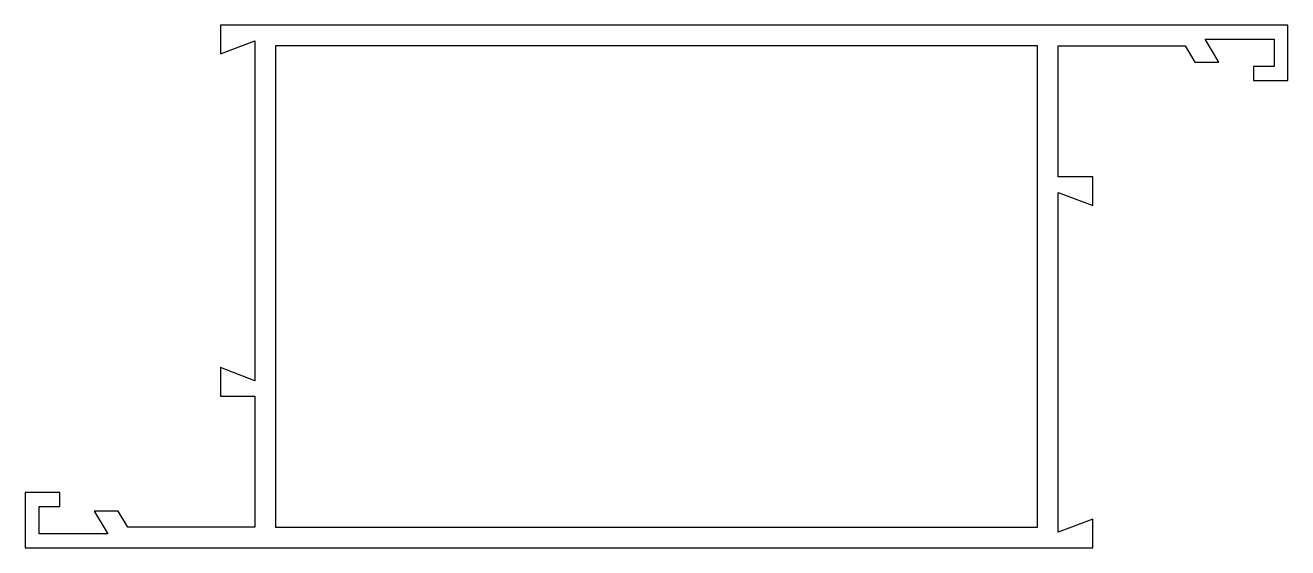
# Model space of a CAD drawing. Extents: x 167 to 277, y 226 to 271.
import ezdxf

# ---------------------------------------------------------------- set-up
doc = ezdxf.new("R2010")
doc.units = 0
doc.layers.add('ANA', color=220, linetype='CONTINUOUS')

msp = doc.modelspace()

# ---------------------------------------------------------------- linework, layer by layer
at = {"layer": 'ANA'}
for points in [[(167.48, 230.73), (167.48, 225.93), (260.48, 225.93), (260.48, 228.43), (257.48, 227.28), (257.48, 256.88), (260.48, 255.73), (260.48, 258.23), (257.48, 258.23), (257.48, 269.63), (268.54, 269.63), (269.38, 268.23), (271.48, 268.23), (270.28, 270.23), (276.28, 270.23), (276.28, 267.83), (274.48, 267.83), (274.48, 266.63), (277.48, 266.63), (277.48, 271.43), (184.48, 271.43), (184.48, 268.93), (187.48, 270.08), (187.48, 240.48), (184.48, 241.63), (184.48, 239.13), (187.48, 239.13), (187.48, 227.73), (176.42, 227.73), (175.57, 229.13), (173.47, 229.13), (174.68, 227.13), (168.68, 227.13), (168.68, 229.53), (170.48, 229.53), (170.48, 230.73)], [(255.68, 227.73), (255.68, 269.63), (189.28, 269.63), (189.28, 227.73)]]:
    msp.add_lwpolyline(points, close=True, dxfattribs=at)

doc.saveas('drawing.dxf')
